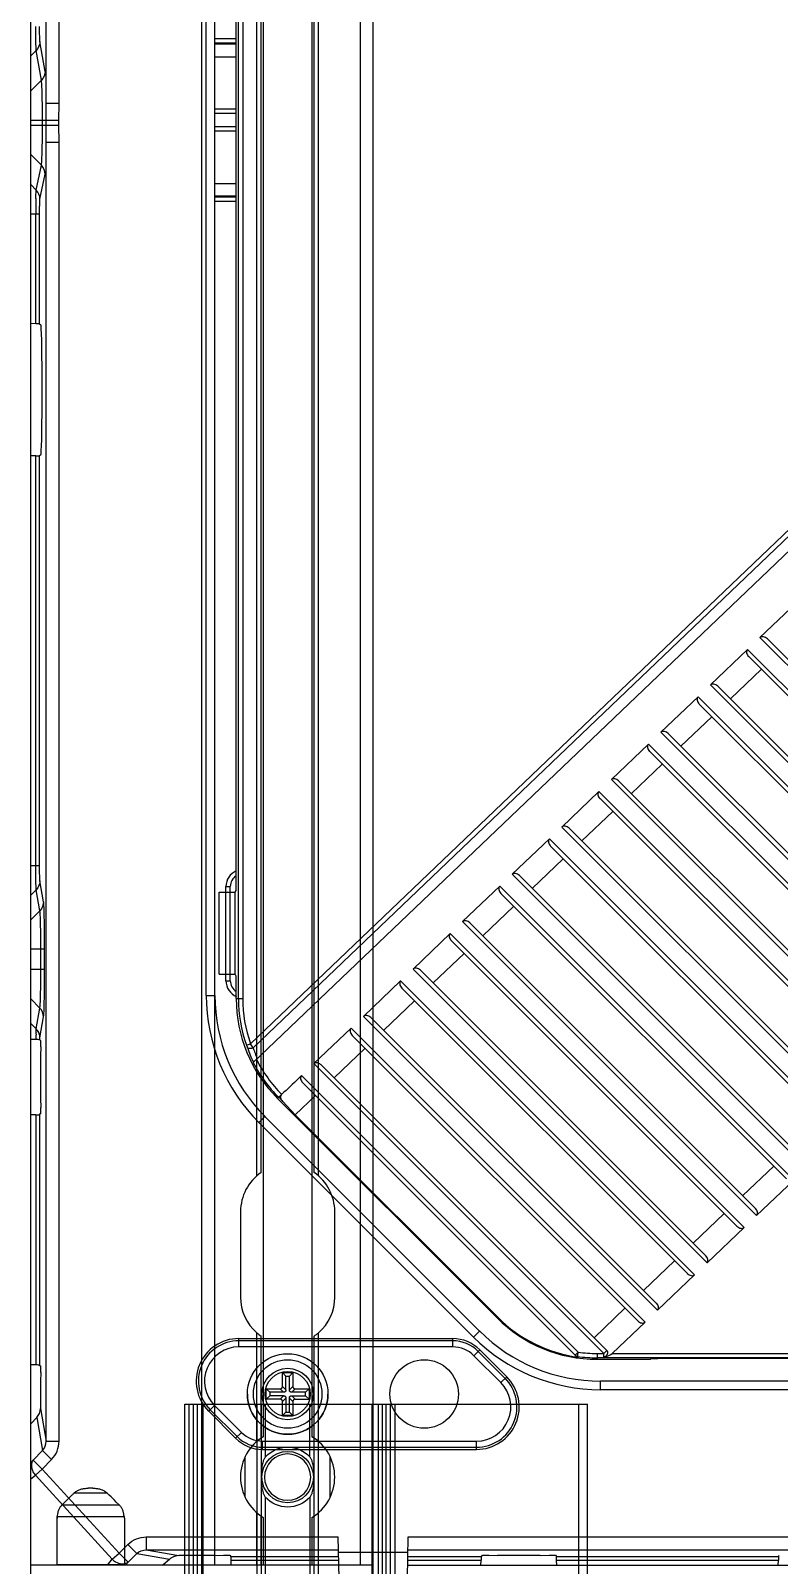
# Model space of a CAD drawing. Header units: millimetres. Extents: x 7531 to 19147, y 2539 to 6525.
# Drawn here: x 14423.5 to 14510.9, y 4763 to 4942.2 of the extents above; entities that cross this region are included whole.
import ezdxf

# ---------------------------------------------------------------- set-up
doc = ezdxf.new("R2010")
doc.units = ezdxf.units.MM
doc.layers.add('02___PRT_ALL_AXES', color=7, linetype='Continuous')
doc.layers.add('1轮廓线', color=7, linetype='Continuous', lineweight=25)

# ---------------------------------------------------------------- blocks, each defined once
blk = doc.blocks.new('DASFASFASEFWE')
at = {"color": 7, "linetype": 'Continuous'}
for p, q in [((-142.38, 3285.7), (-142.38, 3490.95)), ((-141.88, 3490.95), (-141.88, 3285.7)), ((-142.65, 3298.32), (-142.65, 3478.32)), ((-18.84, 3397.09), (-140.97, 3280.42)), ((-18.46, 3396.69), (-140.68, 3279.94)), ((-16.69, 3396.65), (-140.65, 3278.24)), ((-77.16, 3331.98), (-81.5, 3327.83)), ((-81.5, 3327.83), (-47.18, 3293.52)), ((-80.64, 3327.68), (-47.31, 3294.36)), ((-82.94, 3326.45), (-87.28, 3322.31)), ((-48.62, 3292.13), (-82.94, 3326.45)), ((-49.48, 3292.28), (-82.81, 3325.61)), ((-84.94, 3320.67), (-81.32, 3324.13)), ((-87.28, 3322.31), (-52.96, 3287.99)), ((-86.43, 3322.16), (-53.1, 3288.83)), ((-88.73, 3320.92), (-93.07, 3316.78)), ((-54.41, 3286.61), (-88.73, 3320.92)), ((-90.73, 3315.14), (-87.11, 3318.6)), ((-55.27, 3286.76), (-88.59, 3320.08)), ((-93.07, 3316.78), (-58.75, 3282.46)), ((-92.21, 3316.63), (-58.88, 3283.3)), ((-94.51, 3315.4), (-98.85, 3311.25)), ((-60.2, 3281.08), (-94.51, 3315.4)), ((-96.51, 3309.62), (-92.9, 3313.07)), ((-61.05, 3281.23), (-94.38, 3314.56)), ((-98.85, 3311.25), (-64.54, 3276.93)), ((-100.3, 3309.87), (-104.64, 3305.72)), ((-65.98, 3275.55), (-100.3, 3309.87)), ((-98, 3311.1), (-64.67, 3277.77)), ((-66.84, 3275.7), (-100.17, 3309.03)), ((-102.3, 3304.09), (-98.68, 3307.54)), ((-106.09, 3304.34), (-110.43, 3300.2)), ((-71.77, 3270.02), (-106.09, 3304.34)), ((-104.64, 3305.72), (-70.32, 3271.41)), ((-103.78, 3305.57), (-70.46, 3272.25)), ((-72.63, 3270.17), (-105.95, 3303.5)), ((-108.08, 3298.56), (-104.47, 3302.02)), ((-111.87, 3298.81), (-116.21, 3294.67)), ((-77.56, 3264.5), (-111.87, 3298.81)), ((-110.43, 3300.2), (-76.11, 3265.88)), ((-109.57, 3300.05), (-76.24, 3266.72)), ((-144.65, 3288.52), (-144.65, 3298.13)), ((-144.65, 3298.13), (-142.76, 3298.13)), ((-142.76, 3298.13), (-142.65, 3298.32)), ((-142.76, 3288.52), (-142.76, 3298.13)), ((-78.41, 3264.65), (-111.74, 3297.97)), ((-113.87, 3293.03), (-110.25, 3296.49)), ((-117.66, 3293.29), (-122, 3289.14)), ((-83.34, 3258.97), (-117.66, 3293.29)), ((-116.21, 3294.67), (-81.9, 3260.35)), ((-115.36, 3294.52), (-82.03, 3261.19)), ((-84.2, 3259.12), (-117.53, 3292.45)), ((-119.66, 3287.51), (-116.04, 3290.96)), ((-144.65, 3288.52), (-142.76, 3288.52)), ((-142.65, 3288.32), (-142.76, 3288.52)), ((-142.65, 3285.7), (-142.65, 3288.32)), ((-122, 3289.14), (-87.68, 3254.82)), ((-121.14, 3288.99), (-87.81, 3255.66)), ((-123.45, 3287.76), (-127.79, 3283.61)), ((-89.13, 3253.44), (-123.45, 3287.76)), ((-89.98, 3253.59), (-123.31, 3286.92)), ((-142.65, 3285.7), (-141.88, 3285.7)), ((-125.44, 3281.98), (-121.83, 3285.43)), ((-127.79, 3283.61), (-93.47, 3249.3)), ((-126.93, 3283.46), (-93.6, 3250.14)), ((-129.23, 3282.23), (-133.57, 3278.09)), ((-94.91, 3247.91), (-129.23, 3282.23)), ((-95.77, 3248.06), (-129.1, 3281.39)), ((-141.44, 3280.26), (-140.97, 3280.42)), ((-131.23, 3276.45), (-127.61, 3279.91)), ((-133.57, 3278.09), (-99.74, 3244.26)), ((-132.71, 3277.94), (-99.39, 3244.61)), ((-135.02, 3276.7), (-135.37, 3276.37)), ((-102.73, 3244.41), (-135.02, 3276.7)), ((-134.88, 3275.86), (-102.99, 3243.97)), ((-137.29, 3274.56), (-137.81, 3274.03)), ((-137.81, 3274.03), (-112.19, 3248.41)), ((-137.21, 3273.69), (-137.68, 3274.16)), ((-137.21, 3273.69), (-135.76, 3272.12)), ((-135.76, 3272.12), (-133.4, 3274.38)), ((-112.11, 3248.48), (-135.76, 3272.12)), ((-79.9, 3266.13), (-83.51, 3262.68)), ((-81.9, 3260.35), (-77.56, 3264.5)), ((-85.68, 3260.6), (-89.3, 3257.15)), ((-87.68, 3254.82), (-83.34, 3258.97)), ((-91.47, 3255.08), (-95.09, 3251.62)), ((-93.47, 3249.3), (-89.13, 3253.44)), ((-112.19, 3248.41), (-112.11, 3248.48)), ((-97.26, 3249.55), (-100.87, 3246.09)), ((-98.74, 3244.26), (-94.91, 3247.91)), ((-103.08, 3244.06), (-102.73, 3244.41)), ((-102.79, 3243.95), (-102.8, 3243.92)), ((-102.76, 3244.44), (-102.79, 3243.95)), ((-102.73, 3243.85), (-102.7, 3243.82)), ((-100.52, 3244.26), (-100.52, 3243.57)), ((-100.52, 3244.26), (-99.74, 3244.26)), ((367.23, 3243.76), (-100.52, 3243.76)), ((-100.52, 3243.57), (-95.06, 3243.57)), ((-99.74, 3244.26), (-99.39, 3244.61)), ((-99.74, 3243.82), (-99.74, 3244.26)), ((-98.74, 3244.26), (365.45, 3244.26)), ((-94.23, 3243.64), (-94.23, 3243.61)), ((-77.56, 3243.68), (-93.41, 3243.68))]:
    blk.add_line(p, q, dxfattribs=at)
for centre, radius, start, end in [((-126.15, 3285.7), 16.5, 180, 225), ((-126.15, 3285.7), 16.24, 180, 199.5919), ((-126.15, 3285.7), 15.74, 180, 199.5919), ((-125.75, 3285.31), 16.48, 198.9385, 205.3716), ((-218.21, 3233.82), 90.2, 30.747, 31.1083), ((-125.54, 3285.11), 16, 198.8856, 203.72), ((-126.15, 3285.7), 16.32, 207.2303, 225), ((-126.15, 3285.7), 15.82, 206.6951, 225.0355), ((-100.52, 3260.07), 16.4, 225, 262.364), ((-100.52, 3260.07), 16.5, 225, 270), ((-102.73, 3244.41), 0.497, 225.004, 262.2069), ((-102.63, 3244.32), 0.503, 224.9881, 262.3479), ((-100.52, 3260.07), 16.32, 261.9828, 270), ((-100.52, 3260.07), 15.82, 261.9828, 270), ((-99.89, 3244.41), 0.611, 314.9932, 323.2755)]:
    blk.add_arc(centre, radius, start, end, dxfattribs=at)
for centre, major_axis, ratio, start_param, end_param in [((-81, 3327.34), (0.507, -0.483), 0.713711, 1.537498, 3.108294), ((-82.45, 3325.96), (0.507, -0.483), 0.713711, 3.108294, 4.679091), ((-86.79, 3321.81), (0.507, -0.483), 0.713711, 1.537498, 3.108294), ((-88.23, 3320.43), (0.507, -0.483), 0.713711, 3.108294, 4.679091), ((-92.57, 3316.28), (0.507, -0.483), 0.713711, 1.537498, 3.108294), ((-94.02, 3314.9), (0.507, -0.483), 0.713711, 3.108294, 4.679091), ((-98.36, 3310.76), (0.507, -0.483), 0.713711, 1.537498, 3.108294), ((-99.81, 3309.37), (0.507, -0.483), 0.713711, 3.108294, 4.679091), ((-104.15, 3305.23), (0.507, -0.483), 0.713711, 1.537498, 3.108294), ((-105.59, 3303.85), (0.507, -0.483), 0.713711, 3.108294, 4.679091), ((-111.38, 3298.32), (0.507, -0.483), 0.713711, 3.108294, 4.679091), ((-109.93, 3299.7), (0.507, -0.483), 0.713711, 1.537498, 3.108294), ((-117.16, 3292.79), (0.507, -0.483), 0.713711, 3.108294, 4.679091), ((-115.72, 3294.17), (0.507, -0.483), 0.713711, 1.537498, 3.108294), ((-121.5, 3288.65), (0.507, -0.483), 0.713711, 1.537498, 3.108294), ((-122.95, 3287.26), (0.507, -0.483), 0.713711, 3.108294, 4.679091), ((-127.29, 3283.12), (0.507, -0.483), 0.713711, 1.537498, 3.108294), ((-128.74, 3281.74), (0.507, -0.483), 0.713711, 3.108294, 4.679091), ((-134.52, 3276.21), (0.507, -0.483), 0.713711, 3.108294, 4.679091), ((-82.39, 3260.85), (0.507, -0.483), 0.713711, -0.033298, 1.537498), ((-83.84, 3259.46), (0.507, -0.483), 0.713711, -1.604095, -0.033298), ((-88.18, 3255.32), (0.507, -0.483), 0.713711, -0.033298, 1.537498), ((-89.62, 3253.94), (0.507, -0.483), 0.713711, -1.604095, -0.033298), ((-93.96, 3249.79), (0.507, -0.483), 0.713711, -0.033298, 1.537498), ((-95.41, 3248.41), (0.507, -0.483), 0.713711, -1.604095, -0.033298), ((-99.76, 3244.26), (1.14, 0.27), 0.371892, -1.646614, -0.564019)]:
    blk.add_ellipse(centre, major_axis=major_axis, ratio=ratio, start_param=start_param, end_param=end_param, dxfattribs=at)
for points, knots in [([(-141.44, 3280.26), (-141.43, 3280.23), (-141.4, 3280.13), (-141.36, 3280.03), (-141.34, 3279.96)], [0, 0, 0, 0, 0.262407, 1, 1, 1, 1]), ([(-140.68, 3279.94), (-140.71, 3279.92), (-140.78, 3279.89), (-140.88, 3279.86), (-140.98, 3279.85), (-141.08, 3279.84), (-141.17, 3279.85), (-141.25, 3279.88), (-141.31, 3279.91), (-141.33, 3279.94), (-141.34, 3279.96)], [0, 0, 0, 0, 0.141319, 0.293935, 0.447302, 0.591507, 0.71956, 0.830254, 0.923391, 1, 1, 1, 1]), ([(-132.71, 3277.94), (-132.77, 3277.99), (-132.89, 3278.08), (-133.06, 3278.16), (-133.21, 3278.2), (-133.34, 3278.2), (-133.46, 3278.17), (-133.54, 3278.12), (-133.57, 3278.09)], [0, 0, 0, 0, 0.233473, 0.471785, 0.595317, 0.723583, 0.858548, 1, 1, 1, 1]), ([(-137.21, 3273.69), (-137.26, 3273.74), (-137.35, 3273.86), (-137.42, 3274.03), (-137.44, 3274.15), (-137.44, 3274.23), (-137.43, 3274.29), (-137.42, 3274.35), (-137.4, 3274.39), (-137.38, 3274.43), (-137.36, 3274.47), (-137.34, 3274.5), (-137.32, 3274.51)], [0, 0, 0, 0, 0.23314, 0.470919, 0.594052, 0.657744, 0.722888, 0.789022, 0.85743, 0.893057, 0.929346, 1, 1, 1, 1]), ([(-102.8, 3243.92), (-102.78, 3243.91), (-102.76, 3243.89), (-102.74, 3243.86), (-102.73, 3243.85)], [0, 0, 0, 0, 0.507064, 1, 1, 1, 1]), ([(-99.45, 3243.97), (-99.49, 3243.93), (-99.58, 3243.87), (-99.69, 3243.83), (-99.74, 3243.82)], [0, 0, 0, 0, 0.508728, 1, 1, 1, 1]), ([(-99.32, 3244.19), (-99.32, 3244.17), (-99.34, 3244.12), (-99.37, 3244.08), (-99.4, 3244.04)], [0, 0, 0, 0, 0.246126, 1, 1, 1, 1]), ([(-99.39, 3244.61), (-99.36, 3244.59), (-99.32, 3244.53), (-99.29, 3244.42), (-99.28, 3244.3), (-99.3, 3244.23), (-99.32, 3244.19)], [0, 0, 0, 0, 0.235043, 0.477373, 0.731915, 1, 1, 1, 1]), ([(-95.06, 3243.57), (-95.01, 3243.57), (-94.91, 3243.57), (-94.77, 3243.58), (-94.64, 3243.58), (-94.52, 3243.58), (-94.42, 3243.59), (-94.35, 3243.59), (-94.31, 3243.6), (-94.29, 3243.6), (-94.27, 3243.61), (-94.26, 3243.61), (-94.26, 3243.61)], [0, 0, 0, 0, 0.183944, 0.362856, 0.529354, 0.67717, 0.801738, 0.898779, 0.936022, 0.965419, 0.986767, 1, 1, 1, 1]), ([(-94.21, 3243.64), (-94.21, 3243.64), (-94.2, 3243.64), (-94.18, 3243.65), (-94.16, 3243.65), (-94.12, 3243.66), (-94.05, 3243.66), (-93.95, 3243.67), (-93.83, 3243.67), (-93.7, 3243.68), (-93.56, 3243.68), (-93.46, 3243.68), (-93.41, 3243.68)], [0, 0, 0, 0, 0.013233, 0.034581, 0.063978, 0.101221, 0.198262, 0.32283, 0.470646, 0.637144, 0.816056, 1, 1, 1, 1])]:
    blk.add_open_spline(points, degree=3, knots=knots, dxfattribs=at)
blk.add_open_spline([(-135.37, 3276.37), (-136.02, 3275.75), (-136.67, 3275.13), (-137.32, 3274.51)], degree=3, dxfattribs=at)
blk = doc.blocks.new('32332232')
at = {"color": 7, "linetype": 'Continuous'}
for p, q in [((3534.02, 2001.7), (3533.69, 2001.7)), ((3530.54, 1999.78), (3530.86, 2000.09)), ((3530.54, 1999.78), (3537.17, 1999.78)), ((3530.75, 1999.99), (3530.86, 2000.09)), ((3535.8, 2001.11), (3531.91, 2001.11)), ((3536.85, 2000.09), (3537.17, 1999.78)), ((3537.06, 1999.89), (3537.17, 1999.78)), ((3529.91, 1998.2), (3529.91, 1992.8)), ((3529.91, 1998.2), (3529.95, 1998.2)), ((3529.95, 1998.37), (3529.95, 1998.2)), ((3537.76, 1998.37), (3529.95, 1998.37)), ((3537.76, 1998.37), (3537.76, 1998.2)), ((3537.81, 1998.2), (3537.76, 1998.2)), ((3537.81, 1998.2), (3537.81, 1992.8)), ((3526.86, 1655.2), (3526.86, 1992.7)), ((3529.91, 1992.8), (3537.81, 1992.8)), ((3528.67, 1825.92), (3528.67, 1978.2)), ((3530.17, 1825.92), (3530.17, 1978.2)), ((3547.36, 1721.74), (3547.36, 1926.16)), ((3548.36, 1721.74), (3548.36, 1926.16)), ((3527.47, 1833.22), (3527.46, 1834.88)), ((3527.47, 1833.11), (3527.47, 1833.22)), ((3528.55, 1829.62), (3527.94, 1833.12)), ((3550.86, 1833.43), (3548.36, 1833.43)), ((3527.5, 1832.07), (3526.86, 1831.44)), ((3527.5, 1832.07), (3527.49, 1832.24)), ((3528.11, 1828.58), (3527.5, 1832.07)), ((3550.86, 1832.93), (3548.36, 1832.93)), ((3548.36, 1832.84), (3550.86, 1832.84)), ((3548.36, 1831.34), (3550.86, 1831.34)), ((3526.86, 1827.34), (3528.11, 1828.58)), ((3528.66, 1823.9), (3528.67, 1825.92)), ((3528.67, 1825.92), (3530.17, 1825.92)), ((3530.14, 1823.9), (3530.17, 1825.92)), ((3530.14, 1823.9), (3526.86, 1823.9)), ((3526.86, 1823.36), (3530.14, 1823.36)), ((3528.24, 1823.36), (3528.24, 1823.9)), ((3528.66, 1823.36), (3528.66, 1823.9)), ((3528.67, 1821.34), (3528.66, 1823.36)), ((3530.14, 1823.36), (3530.14, 1823.9)), ((3530.17, 1821.34), (3530.14, 1823.36)), ((3528.67, 1669.69), (3528.67, 1821.34)), ((3528.67, 1821.34), (3530.17, 1821.34)), ((3530.17, 1669.69), (3530.17, 1821.34)), ((3526.86, 1819.9), (3528.11, 1818.67)), ((3527.5, 1815.76), (3528.11, 1818.67)), ((3527.94, 1814.71), (3528.54, 1817.62)), ((3527.5, 1815.76), (3526.86, 1816.4)), ((3548.36, 1816.55), (3550.86, 1816.55)), ((3550.86, 1815.05), (3548.36, 1815.05)), ((3548.36, 1814.96), (3550.86, 1814.96)), ((3548.36, 1814.46), (3550.86, 1814.46)), ((3527.9, 1812.94), (3526.86, 1812.94)), ((3527.46, 1800.15), (3527.46, 1812.94)), ((3527.9, 1800.14), (3527.9, 1812.94)), ((3527.46, 1800.15), (3526.86, 1800.17)), ((3527.9, 1800.14), (3528.03, 1800.05)), ((3528.18, 1790.84), (3528.18, 1794.05)), ((3527.46, 1784.74), (3526.86, 1784.73)), ((3527.46, 1736.88), (3527.46, 1784.74)), ((3527.9, 1784.76), (3528.03, 1784.84)), ((3527.9, 1736.88), (3527.9, 1784.76)), ((3527.9, 1736.88), (3526.86, 1736.88)), ((3527.47, 1735.22), (3527.46, 1736.88)), ((3527.47, 1735.11), (3527.47, 1735.22)), ((3528.36, 1732.68), (3527.94, 1735.12)), ((3549.66, 1723.45), (3549.66, 1734.45)), ((3549.66, 1734.45), (3550.16, 1734.45)), ((3550.16, 1723.45), (3550.16, 1734.45)), ((3527.5, 1734.07), (3526.86, 1733.44)), ((3527.5, 1734.07), (3527.49, 1734.24)), ((3527.93, 1731.63), (3527.5, 1734.07)), ((3526.86, 1730.58), (3527.93, 1731.63)), ((3528.49, 1727.13), (3526.86, 1727.13)), ((3528.05, 1724.76), (3528.05, 1727.13)), ((3528.49, 1724.76), (3528.49, 1727.13)), ((3528.49, 1724.76), (3526.86, 1724.76)), ((3549.66, 1723.45), (3550.16, 1723.45)), ((3526.86, 1721.32), (3527.93, 1720.26)), ((3527.5, 1717.82), (3527.93, 1720.26)), ((3547.36, 1721.74), (3548.36, 1721.74)), ((3527.5, 1717.82), (3526.86, 1718.46)), ((3527.94, 1716.78), (3528.36, 1719.22)), ((3527.27, 1716.59), (3526.86, 1716.61)), ((3527.47, 1716.59), (3527.27, 1716.59)), ((3527.92, 1716.55), (3528.03, 1716.45)), ((3528.03, 1715.72), (3528, 1714.7)), ((3528.03, 1715.72), (3528.03, 1716.45)), ((3528, 1714.7), (3528, 1709.7)), ((3528, 1709.7), (3528.03, 1708.67)), ((3527.46, 1707.79), (3526.86, 1707.78)), ((3527.46, 1707.79), (3527.46, 1678.6)), ((3528.03, 1707.95), (3527.9, 1707.82)), ((3527.9, 1707.82), (3527.9, 1678.57)), ((3528.03, 1707.95), (3528.03, 1708.67)), ((3553.51, 1706.89), (3554.21, 1707.6)), ((3579.25, 1682.55), (3554.21, 1707.6)), ((3578.55, 1681.85), (3553.51, 1706.89)), ((3578.55, 1681.85), (3579.25, 1682.55)), ((3551.15, 1680.7), (3551.15, 1681.66)), ((3576.13, 1681.66), (3551.15, 1681.66)), ((3576.13, 1681.41), (3551.15, 1681.41)), ((3576.13, 1680.7), (3551.15, 1680.7)), ((3576.13, 1680.7), (3576.13, 1681.66)), ((3578.6, 1679.67), (3579.29, 1680.36)), ((3581.75, 1676.53), (3578.6, 1679.67)), ((3582.25, 1677.03), (3579.11, 1680.17)), ((3582.43, 1677.21), (3579.29, 1680.36)), ((3527.46, 1678.6), (3526.86, 1678.62)), ((3527.9, 1678.57), (3528.03, 1678.45)), ((3528.03, 1677.72), (3528, 1676.7)), ((3528.03, 1677.72), (3528.03, 1678.45)), ((3581.75, 1676.53), (3582.43, 1677.21)), ((3528, 1676.7), (3528, 1673.51)), ((3593.4, 1675.7), (3593.4, 1676.7)), ((4060.31, 1676.7), (3593.4, 1676.7)), ((4060.31, 1675.7), (3593.4, 1675.7)), ((3528, 1673.51), (3528.67, 1669.69)), ((3547.64, 1673.19), (3548.32, 1673.87)), ((3548.32, 1673.87), (3551.47, 1670.72)), ((3527.56, 1672.45), (3526.86, 1671.73)), ((3527.56, 1672.45), (3528.24, 1668.6)), ((3547.64, 1673.19), (3550.78, 1670.04)), ((3547.82, 1673.37), (3550.96, 1670.22)), ((3550.78, 1670.04), (3551.47, 1670.72)), ((3527.13, 1667.47), (3528.24, 1668.6)), ((3528.24, 1668.6), (3529.3, 1667.56)), ((3528.67, 1669.69), (3530.17, 1669.69)), ((3553.94, 1668.73), (3553.94, 1669.7)), ((3553.94, 1669.7), (3578.92, 1669.7)), ((3553.94, 1668.99), (3578.92, 1668.99)), ((3553.94, 1668.73), (3578.92, 1668.73)), ((3578.92, 1668.73), (3578.92, 1669.7)), ((3526.86, 1667.26), (3527.13, 1667.47)), ((3527.13, 1667.47), (3528.19, 1666.43)), ((3527.41, 1665.71), (3528.19, 1666.43)), ((3528.19, 1666.43), (3529.3, 1667.56)), ((3528.19, 1666.43), (3537.17, 1656.61)), ((3526.86, 1665.28), (3527.41, 1665.71)), ((3527.41, 1665.71), (3536.39, 1655.9)), ((3537.17, 1656.61), (3538.21, 1657.64)), ((3538.21, 1657.64), (3539.26, 1656.58)), ((3540.35, 1658.51), (3540.35, 1657.01)), ((3540.35, 1658.51), (3562.77, 1658.51)), ((3562.86, 1653.7), (3562.77, 1658.51)), ((3570.86, 1653.7), (3570.94, 1658.51)), ((3570.94, 1658.51), (3824.55, 1658.51)), ((3535.83, 1655.2), (3536.39, 1655.9)), ((3536.39, 1655.9), (3537.17, 1656.61)), ((3537.17, 1656.61), (3538.22, 1655.55)), ((3538.22, 1655.55), (3539.26, 1656.58)), ((3539.26, 1656.58), (3543.06, 1655.91)), ((3540.35, 1657.01), (3544.17, 1656.34)), ((3540.35, 1657.01), (3562.8, 1657.01)), ((3542.33, 1655.31), (3543.06, 1655.91)), ((3548.35, 1656.34), (3544.17, 1656.34)), ((3548.36, 1656.34), (3549.38, 1656.37)), ((3549.38, 1656.37), (3550.11, 1656.37)), ((3550.11, 1656.37), (3550.23, 1656.24)), ((3550.23, 1656.24), (3562.81, 1656.24)), ((3550.28, 1655.2), (3550.26, 1655.8)), ((3550.26, 1655.8), (3562.82, 1655.8)), ((3570.91, 1656.7), (3562.8, 1656.7)), ((3570.89, 1655.8), (3579.45, 1655.8)), ((3570.9, 1656.24), (3579.48, 1656.24)), ((3570.91, 1657.01), (3824.55, 1657.01)), ((3579.43, 1655.2), (3579.45, 1655.8)), ((3579.48, 1656.24), (3579.61, 1656.37)), ((3579.61, 1656.37), (3580.33, 1656.37)), ((3580.33, 1656.37), (3581.36, 1656.34)), ((3586.35, 1656.34), (3581.36, 1656.34)), ((3586.36, 1656.34), (3587.38, 1656.37)), ((3587.38, 1656.37), (3588.11, 1656.37)), ((3588.11, 1656.37), (3588.23, 1656.24)), ((3588.23, 1656.24), (3614.17, 1656.24)), ((3588.28, 1655.2), (3588.26, 1655.8)), ((3588.26, 1655.8), (3614.15, 1655.8)), ((3614.14, 1655.2), (3614.15, 1655.8)), ((3614.17, 1656.24), (3614.25, 1656.37)), ((3562.83, 1655.2), (3526.86, 1655.2)), ((3537.94, 1655.2), (3538.22, 1655.55)), ((3542.21, 1655.2), (3542.33, 1655.31)), ((3570.88, 1655.2), (4082.83, 1655.2))]:
    blk.add_line(p, q, dxfattribs=at)
at = {"color": 6, "linetype": 'Continuous'}
for radius in [4, 3, 2.63]:
    blk.add_circle((3556.86, 1675.2), radius, dxfattribs=at)
at = {"color": 7, "linetype": 'Continuous'}
blk.add_circle((3572.8, 1675.2), 4, dxfattribs=at)
for centre, radius, start, end in [((3533.68, 1987.59), 14.11, 89.9587, 90.4113), ((3533.68, 1987.59), 14.11, 89.9587, 90.4114), ((3534.03, 1987.59), 14.11, 89.5887, 90.0413), ((3534.03, 1987.59), 14.11, 89.5886, 90.0413), ((3625.89, 1903.3), 135.64, 133.9933, 134.4747), ((3582.37, 1948.32), 73.03, 133.7059, 133.9634), ((3533.28, 1999.68), 1.99, 131.3847, 133.6974), ((3534.43, 1999.68), 1.99, 46.3026, 48.6152), ((3485.34, 1948.32), 73.03, 46.0366, 46.2941), ((3441.82, 1903.3), 135.64, 45.5253, 46.0067), ((3530.91, 1998.2), 1, 161.4748, 180), ((3531.93, 1998.37), 1.98, 175.7569, 179.997), ((3535.78, 1998.37), 1.98, 0.003, 4.2431), ((3536.81, 1998.2), 1, 0, 18.5252), ((3658.19, 1813.11), 130.73, 179.3728, 179.7338), ((3691.12, 1812.95), 163.66, 179.7308, 180.0025), ((3613.89, 1813.56), 86.43, 179.1937, 179.3534), ((3551.66, 1734.45), 2, 113.5909, 180), ((3551.66, 1734.45), 1.5, 122.2987, 180), ((3551.66, 1723.45), 2, 180, 247.4975), ((3551.66, 1723.45), 1.5, 180, 237.7014), ((3568.36, 1721.74), 21, 180, 225), ((3568.36, 1721.74), 20, 180, 225), ((3591.29, 1715.95), 63.82, 178.8587, 179.2364), ((3617.86, 1715.59), 90.39, 179.2297, 179.3639), ((3527.1, 1704.47), 12.12, 87.5595, 88.2703), ((3564.72, 1716.46), 37.25, 178.6297, 178.831), ((3526.45, 1716.76), 1.49, 40.1986, 45.1715), ((3528.47, 1717.72), 0.977, 174.166, 175.388), ((3526.46, 1716.77), 1.47, 15.2702, 20.2885), ((3526.46, 1716.77), 1.48, 0.2714, 15.2484), ((3593.4, 1696.7), 20, 225, 270), ((3551.15, 1676.7), 4.97, 90, 225), ((3551.15, 1676.7), 4.71, 90, 225), ((3551.15, 1676.7), 4, 90, 225), ((3576.13, 1677.2), 4.47, 45, 90), ((3576.13, 1677.2), 4.21, 45, 90), ((3576.13, 1677.2), 3.5, 45, 90), ((3593.4, 1696.7), 21, 225, 270), ((3578.92, 1673.7), 4.97, 270, 45), ((3578.92, 1673.7), 4.71, 270, 45), ((3578.92, 1673.7), 4, 270, 45), ((3553.94, 1673.2), 4.47, 225, 270), ((3553.94, 1673.2), 4.21, 225, 270), ((3553.94, 1673.2), 3.5, 225, 270), ((3529, 1667.07), 2.1, 213.8309, 220.3747), ((3537.83, 1657.45), 2.12, 227.0658, 232.139)]:
    blk.add_arc(centre, radius, start, end, dxfattribs=at)
for centre, major_axis, ratio, start_param, end_param in [((3526.4, 1800.14), (1.5, 0), 0.017455, 6.309365, 7.068583), ((3528.03, 1794.05), (0, 6), 0.026186, -1.570796, -0.017453), ((3528.03, 1790.84), (0, 6), 0.026186, -3.124139, -1.570796), ((3526.4, 1784.76), (1.5, 0), 0.017455, -0.785398, -0.02618), ((3526.4, 1707.82), (1.5, 0), 0.026186, 5.497787, 6.257005), ((3526.4, 1678.57), (1.5, 0), 0.026186, 6.309365, 7.068583), ((3526.5, 1673.52), (-0.26, 1.49), 0.988643, -2.52706, -1.745874), ((3544.32, 1654.82), (1.77, -0.18), 0.842575, 2.227501, 2.439867), ((3544.18, 1654.84), (-1.49, 0.26), 0.988643, -1.395719, -0.826899), ((3550.23, 1654.74), (0, 1.5), 0.026186, 5.497787, 6.257005), ((3579.48, 1654.74), (0, 1.5), 0.026186, 6.309365, 7.068583), ((3588.23, 1654.74), (0, 1.5), 0.026186, 5.497787, 6.257005), ((3614.17, 1654.74), (0, 1.5), 0.017455, 6.309365, 7.068583)]:
    blk.add_ellipse(centre, major_axis=major_axis, ratio=ratio, start_param=start_param, end_param=end_param, dxfattribs=at)
for points, knots in [([(3531.97, 2001.17), (3532.08, 2001.26), (3532.32, 2001.43), (3532.72, 2001.6), (3533.08, 2001.67), (3533.36, 2001.69), (3533.51, 2001.7), (3533.58, 2001.7)], [0, 0, 0, 0, 0.24991, 0.4998, 0.749755, 0.874871, 1, 1, 1, 1]), ([(3534.13, 2001.7), (3534.2, 2001.7), (3534.35, 2001.69), (3534.63, 2001.67), (3534.99, 2001.6), (3535.39, 2001.43), (3535.63, 2001.26), (3535.74, 2001.17)], [0, 0, 0, 0, 0.125129, 0.250246, 0.500201, 0.750092, 1, 1, 1, 1]), ([(3530.54, 1999.78), (3530.46, 1999.7), (3530.31, 1999.52), (3530.13, 1999.21), (3530, 1998.87), (3529.97, 1998.63), (3529.96, 1998.51)], [0, 0, 0, 0, 0.25, 0.499984, 0.749967, 1, 1, 1, 1]), ([(3537.75, 1998.51), (3537.75, 1998.63), (3537.71, 1998.87), (3537.58, 1999.21), (3537.41, 1999.52), (3537.25, 1999.7), (3537.17, 1999.78)], [0, 0, 0, 0, 0.250033, 0.500016, 0.75, 1, 1, 1, 1]), ([(3527.94, 1833.12), (3527.93, 1833.18), (3527.92, 1833.38), (3527.9, 1833.97), (3527.9, 1834.49), (3527.9, 1834.88)], [0, 0, 0, 0, 0.114901, 0.340306, 1, 1, 1, 1]), ([(3527.49, 1832.24), (3527.49, 1832.29), (3527.48, 1832.58), (3527.47, 1832.87), (3527.47, 1833.11)], [0, 0, 0, 0, 0.182382, 1, 1, 1, 1]), ([(3528.24, 1823.9), (3528.24, 1824.45), (3528.23, 1825.48), (3528.21, 1826.87), (3528.18, 1827.81), (3528.14, 1828.34), (3528.12, 1828.52), (3528.11, 1828.58)], [0, 0, 0, 0, 0.353227, 0.661595, 0.88645, 0.958317, 1, 1, 1, 1]), ([(3528.11, 1818.67), (3528.12, 1818.72), (3528.14, 1818.89), (3528.16, 1819.22), (3528.18, 1819.68), (3528.21, 1820.51), (3528.23, 1821.76), (3528.24, 1822.8), (3528.24, 1823.36)], [0, 0, 0, 0, 0.038409, 0.108183, 0.207145, 0.332129, 0.642917, 1, 1, 1, 1]), ([(3527.47, 1814.78), (3527.47, 1815), (3527.48, 1815.33), (3527.49, 1815.65), (3527.5, 1815.76)], [0, 0, 0, 0, 0.668985, 1, 1, 1, 1]), ([(3527.9, 1812.94), (3527.9, 1813.15), (3527.9, 1813.54), (3527.91, 1814.07), (3527.92, 1814.45), (3527.93, 1814.65), (3527.94, 1814.71)], [0, 0, 0, 0, 0.356319, 0.666629, 0.89071, 1, 1, 1, 1]), ([(3527.94, 1735.12), (3527.93, 1735.18), (3527.92, 1735.38), (3527.9, 1735.97), (3527.9, 1736.49), (3527.9, 1736.88)], [0, 0, 0, 0, 0.114901, 0.340306, 1, 1, 1, 1]), ([(3527.49, 1734.24), (3527.49, 1734.29), (3527.48, 1734.58), (3527.47, 1734.87), (3527.47, 1735.11)], [0, 0, 0, 0, 0.182382, 1, 1, 1, 1]), ([(3528.49, 1727.13), (3528.49, 1727.78), (3528.48, 1729), (3528.46, 1730.64), (3528.42, 1731.84), (3528.4, 1732.47), (3528.36, 1732.68)], [0, 0, 0, 0, 0.352213, 0.660074, 0.885264, 1, 1, 1, 1]), ([(3528.05, 1727.13), (3528.05, 1727.66), (3528.05, 1728.65), (3528.02, 1729.99), (3527.99, 1730.89), (3527.96, 1731.4), (3527.94, 1731.57), (3527.93, 1731.63)], [0, 0, 0, 0, 0.353243, 0.661632, 0.886489, 0.958343, 1, 1, 1, 1]), ([(3527.93, 1720.26), (3527.94, 1720.32), (3527.96, 1720.49), (3527.99, 1721), (3528.02, 1721.91), (3528.05, 1723.24), (3528.05, 1724.23), (3528.05, 1724.76)], [0, 0, 0, 0, 0.041776, 0.113815, 0.339027, 0.647412, 1, 1, 1, 1]), ([(3528.36, 1719.22), (3528.4, 1719.43), (3528.42, 1720.06), (3528.46, 1721.26), (3528.48, 1722.89), (3528.49, 1724.11), (3528.49, 1724.76)], [0, 0, 0, 0, 0.115041, 0.340581, 0.648437, 1, 1, 1, 1]), ([(3527.48, 1717.35), (3527.48, 1717.4), (3527.48, 1717.55), (3527.49, 1717.7), (3527.5, 1717.8)], [0, 0, 0, 0, 0.338291, 1, 1, 1, 1]), ([(3527.92, 1716.55), (3527.9, 1716.57), (3527.79, 1716.57), (3527.69, 1716.58), (3527.62, 1716.58)], [0, 0, 0, 0, 0.23619, 1, 1, 1, 1]), ([(3527.92, 1716.55), (3527.92, 1716.58), (3527.93, 1716.65), (3527.93, 1716.73), (3527.94, 1716.78)], [0, 0, 0, 0, 0.349952, 1, 1, 1, 1]), ([(3529.3, 1667.56), (3529.57, 1667.84), (3530.01, 1668.51), (3530.17, 1669.3), (3530.17, 1669.69)], [0, 0, 0, 0, 0.49979, 1, 1, 1, 1]), ([(3527.13, 1667.47), (3527.1, 1667.44), (3527, 1667.28), (3526.95, 1667.1), (3526.94, 1666.96)], [0, 0, 0, 0, 0.236778, 1, 1, 1, 1]), ([(3526.98, 1666.54), (3526.99, 1666.48), (3527.06, 1666.26), (3527.16, 1666.05), (3527.26, 1665.9)], [0, 0, 0, 0, 0.241676, 1, 1, 1, 1]), ([(3538.21, 1657.64), (3538.49, 1657.91), (3539.17, 1658.36), (3539.96, 1658.51), (3540.35, 1658.51)], [0, 0, 0, 0, 0.499843, 1, 1, 1, 1]), ([(3536.53, 1655.77), (3536.61, 1655.72), (3536.9, 1655.52), (3537.25, 1655.39), (3537.52, 1655.37)], [0, 0, 0, 0, 0.263024, 1, 1, 1, 1]), ([(3537.52, 1655.37), (3537.57, 1655.37), (3537.77, 1655.36), (3537.97, 1655.41), (3538.1, 1655.48)], [0, 0, 0, 0, 0.268039, 1, 1, 1, 1])]:
    blk.add_open_spline(points, degree=3, knots=knots, dxfattribs=at)
for points in [[(3527.94, 1833.12), (3527.94, 1832.74), (3527.77, 1832.34), (3527.5, 1832.07)], [(3528.55, 1829.62), (3528.55, 1829.25), (3528.38, 1828.84), (3528.11, 1828.58)], [(3528.54, 1817.62), (3528.54, 1818), (3528.37, 1818.4), (3528.11, 1818.67)], [(3527.94, 1814.71), (3527.94, 1815.09), (3527.77, 1815.49), (3527.5, 1815.76)], [(3527.94, 1735.12), (3527.94, 1734.74), (3527.77, 1734.34), (3527.5, 1734.07)], [(3528.36, 1732.68), (3528.36, 1732.3), (3528.19, 1731.9), (3527.93, 1731.63)], [(3528.36, 1719.22), (3528.36, 1719.6), (3528.19, 1720), (3527.93, 1720.26)], [(3527.85, 1717.28), (3527.79, 1717.44), (3527.7, 1717.6), (3527.59, 1717.73)], [(3528.24, 1668.6), (3528.51, 1668.88), (3528.67, 1669.3), (3528.67, 1669.69)], [(3526.94, 1666.96), (3526.93, 1666.82), (3526.95, 1666.68), (3526.98, 1666.54)], [(3539.26, 1656.58), (3539.54, 1656.85), (3539.96, 1657.01), (3540.35, 1657.01)], [(3538.1, 1655.48), (3538.14, 1655.5), (3538.18, 1655.52), (3538.22, 1655.55)]]:
    blk.add_open_spline(points, degree=3, dxfattribs=at)
at = {"layer": '02___PRT_ALL_AXES', "color": 7, "linetype": 'Continuous'}
for p, q in [((3550.86, 1825.21), (3548.36, 1825.21)), ((3550.86, 1824.71), (3548.36, 1824.71)), ((3548.36, 1823.18), (3550.86, 1823.18)), ((3548.36, 1822.68), (3550.86, 1822.68))]:
    blk.add_line(p, q, dxfattribs=at)
blk.add_blockref('DASFASFASEFWE', (3693.5, -1564.32))
blk = doc.blocks.new('*U163')
blk.add_blockref('32332232', (-3826.86, -1827.7))
blk = doc.blocks.new('*U164')
at = {"color": 0, "linetype": 'ByBlock', "lineweight": -2, "transparency": 16777216}
for p in [(0, 1012.5), (0, 675)]:
    blk.add_blockref('*U163', p, dxfattribs=at)
blk = doc.blocks.new('ERTFHGJ')
at = {"color": 40, "linetype": 'Continuous', "true_color": 0xf8d731}
for p, q in [((8878.46, 3617.77), (8878.46, 3696.77)), ((8925.46, 3696.77), (8878.46, 3696.77)), ((8879.46, 3617.77), (8879.46, 3696.77)), ((8900.96, 3696.77), (8900.96, 3617.77)), ((8901.46, 3617.77), (8901.46, 3696.77)), ((8901.96, 3617.77), (8901.96, 3696.77)), ((8902.4, 3617.77), (8902.4, 3696.77)), ((8902.87, 3617.77), (8902.87, 3696.77)), ((8903.46, 3617.77), (8903.46, 3696.77)), ((8903.54, 3696.77), (8903.54, 3617.77)), ((8903.6, 3617.77), (8903.6, 3696.77)), ((8909.88, 3696.77), (8909.88, 3617.77)), ((8910.38, 3617.77), (8910.38, 3696.77)), ((8910.88, 3690.64), (8910.88, 3696.77)), ((8916.03, 3690.64), (8916.03, 3696.77)), ((8916.53, 3617.77), (8916.53, 3696.77)), ((8917.03, 3617.77), (8917.03, 3696.77)), ((8923.31, 3617.77), (8923.31, 3696.77)), ((8923.38, 3696.77), (8923.38, 3617.77)), ((8923.46, 3617.77), (8923.46, 3696.77)), ((8924.04, 3696.77), (8924.04, 3617.77)), ((8924.51, 3696.77), (8924.51, 3617.77)), ((8924.96, 3617.77), (8924.96, 3696.77)), ((8925.46, 3617.77), (8925.46, 3696.77)), ((8910.88, 3685.9), (8910.88, 3628.64)), ((8916.03, 3628.64), (8916.03, 3685.9)), ((8892.96, 3661.52), (8887.96, 3661.52)), ((8887.96, 3653.02), (8892.96, 3653.02)), ((8910.88, 3617.77), (8910.88, 3623.9)), ((8916.03, 3617.77), (8916.03, 3623.9)), ((8925.46, 3617.77), (8878.46, 3617.77))]:
    blk.add_line(p, q, dxfattribs=at)
for centre in [(8913.46, 3688.27), (8913.46, 3626.27)]:
    blk.add_circle(centre, 2.7, dxfattribs=at)
for centre, radius, start, end in [((8913.46, 3688.27), 3.5, 42.6324, 137.3676), ((8913.46, 3688.27), 3.5, 222.6324, 317.3676), ((8887.96, 3657.27), 4.25, 90, 270), ((8892.96, 3657.27), 4.25, 270, 90), ((8913.46, 3626.27), 3.5, 42.6324, 137.3676), ((8913.46, 3626.27), 3.5, 222.6324, 317.3676)]:
    blk.add_arc(centre, radius, start, end, dxfattribs=at)
for points, knots in [([(8910.39, 3688.27), (8910.39, 3688.38), (8910.39, 3688.58), (8910.4, 3688.89), (8910.41, 3689.2), (8910.45, 3689.51), (8910.5, 3689.81), (8910.57, 3690.05), (8910.64, 3690.24), (8910.7, 3690.38), (8910.78, 3690.52), (8910.85, 3690.6), (8910.88, 3690.64)], [0, 0, 0, 0, 0.127092, 0.253318, 0.378322, 0.502266, 0.625619, 0.749056, 0.811111, 0.873552, 0.936512, 1, 1, 1, 1]), ([(8916.03, 3690.64), (8916.07, 3690.6), (8916.13, 3690.52), (8916.21, 3690.38), (8916.27, 3690.24), (8916.35, 3690.05), (8916.41, 3689.81), (8916.47, 3689.51), (8916.5, 3689.2), (8916.52, 3688.89), (8916.53, 3688.58), (8916.53, 3688.37), (8916.53, 3688.27)], [0, 0, 0, 0, 0.063487, 0.126447, 0.188887, 0.250942, 0.37438, 0.497732, 0.621676, 0.746681, 0.872907, 1, 1, 1, 1]), ([(8910.88, 3685.9), (8910.85, 3685.94), (8910.78, 3686.02), (8910.7, 3686.16), (8910.64, 3686.3), (8910.57, 3686.49), (8910.5, 3686.73), (8910.45, 3687.03), (8910.41, 3687.34), (8910.4, 3687.65), (8910.39, 3687.96), (8910.39, 3688.17), (8910.39, 3688.27)], [0, 0, 0, 0, 0.063495, 0.126469, 0.188905, 0.250963, 0.374396, 0.497744, 0.621683, 0.746682, 0.87291, 1, 1, 1, 1]), ([(8916.53, 3688.27), (8916.53, 3688.17), (8916.53, 3687.96), (8916.52, 3687.65), (8916.5, 3687.34), (8916.47, 3687.03), (8916.41, 3686.73), (8916.35, 3686.49), (8916.27, 3686.3), (8916.21, 3686.16), (8916.13, 3686.02), (8916.07, 3685.94), (8916.03, 3685.9)], [0, 0, 0, 0, 0.127092, 0.253319, 0.378323, 0.502267, 0.62562, 0.749057, 0.811112, 0.873553, 0.936512, 1, 1, 1, 1]), ([(8910.39, 3626.27), (8910.39, 3626.38), (8910.39, 3626.58), (8910.4, 3626.89), (8910.41, 3627.2), (8910.45, 3627.51), (8910.5, 3627.81), (8910.57, 3628.05), (8910.64, 3628.24), (8910.7, 3628.38), (8910.78, 3628.52), (8910.85, 3628.6), (8910.88, 3628.64)], [0, 0, 0, 0, 0.127092, 0.253318, 0.378322, 0.502266, 0.625619, 0.749056, 0.811111, 0.873552, 0.936512, 1, 1, 1, 1]), ([(8916.03, 3628.64), (8916.07, 3628.6), (8916.13, 3628.52), (8916.21, 3628.38), (8916.27, 3628.24), (8916.35, 3628.05), (8916.41, 3627.81), (8916.47, 3627.51), (8916.5, 3627.2), (8916.52, 3626.89), (8916.53, 3626.58), (8916.53, 3626.37), (8916.53, 3626.27)], [0, 0, 0, 0, 0.063487, 0.126447, 0.188887, 0.250942, 0.37438, 0.497732, 0.621676, 0.746681, 0.872907, 1, 1, 1, 1]), ([(8910.88, 3623.9), (8910.85, 3623.94), (8910.78, 3624.02), (8910.7, 3624.16), (8910.64, 3624.3), (8910.57, 3624.49), (8910.5, 3624.73), (8910.45, 3625.03), (8910.41, 3625.34), (8910.4, 3625.65), (8910.39, 3625.96), (8910.39, 3626.17), (8910.39, 3626.27)], [0, 0, 0, 0, 0.063495, 0.126469, 0.188905, 0.250963, 0.374396, 0.497744, 0.621683, 0.746682, 0.87291, 1, 1, 1, 1]), ([(8916.53, 3626.27), (8916.53, 3626.17), (8916.53, 3625.96), (8916.52, 3625.65), (8916.5, 3625.34), (8916.47, 3625.03), (8916.41, 3624.73), (8916.35, 3624.49), (8916.27, 3624.3), (8916.21, 3624.16), (8916.13, 3624.02), (8916.07, 3623.94), (8916.03, 3623.9)], [0, 0, 0, 0, 0.127092, 0.253319, 0.378323, 0.502267, 0.62562, 0.749057, 0.811112, 0.873553, 0.936512, 1, 1, 1, 1])]:
    blk.add_open_spline(points, degree=3, knots=knots, dxfattribs=at)
blk = doc.blocks.new('212121212')
at = {"color": 114, "linetype": 'Continuous', "true_color": 0x139b48}
for p, q in [((15269.49, 4971.82), (15269.49, 4991.82)), ((15269.49, 4991.82), (15935.99, 4991.82)), ((15269.49, 4990.32), (15935.99, 4990.32)), ((15310.79, 4987.32), (15300.79, 4987.32)), ((15314.94, 4985.42), (15888.63, 4985.42)), ((15315.33, 4984.92), (15888.24, 4984.92)), ((15314.94, 4978.22), (15888.63, 4978.22)), ((15315.33, 4978.72), (15888.24, 4978.72)), ((15300.79, 4976.32), (15310.79, 4976.32)), ((15269.49, 4973.32), (15935.99, 4973.32)), ((15269.49, 4971.82), (15935.99, 4971.82))]:
    blk.add_line(p, q, dxfattribs=at)
for centre, start, end in [((15300.79, 4981.82), 90, 139.1148), ((15310.79, 4981.82), 34.3077, 90), ((15300.79, 4981.82), 220.8852, 270), ((15310.79, 4981.82), 270, 325.6923)]:
    blk.add_arc(centre, 5.5, start, end, dxfattribs=at)
at = {"layer": '02___PRT_ALL_AXES', "color": 114, "linetype": 'Continuous', "true_color": 0x139b48}
for p, q in [((15277.42, 4986.78), (15282.15, 4986.78)), ((15269.49, 4985.42), (15275.63, 4985.42)), ((15269.49, 4984.92), (15275.24, 4984.92)), ((15275.07, 4984.66), (15269.49, 4984.66)), ((15283.94, 4985.42), (15296.63, 4985.42)), ((15284.33, 4984.92), (15296.24, 4984.92)), ((15888.07, 4984.66), (15284.5, 4984.66)), ((15275.07, 4978.98), (15269.49, 4978.98)), ((15269.49, 4978.72), (15275.24, 4978.72)), ((15269.49, 4978.22), (15275.63, 4978.22)), ((15283.94, 4978.22), (15296.63, 4978.22)), ((15284.33, 4978.72), (15296.24, 4978.72)), ((15888.07, 4978.98), (15284.5, 4978.98)), ((15277.42, 4976.86), (15282.15, 4976.86))]:
    blk.add_line(p, q, dxfattribs=at)
blk.add_circle((15279.79, 4981.82), 3, dxfattribs=at)
for centre, start, end in [((15279.79, 4981.82), 31.0806, 148.9194), ((15300.79, 4981.82), 139.1148, 145.6923), ((15279.79, 4981.82), 211.0806, 328.9194), ((15300.79, 4981.82), 214.3077, 220.8852)]:
    blk.add_arc(centre, 5.5, start, end, dxfattribs=at)
blk = doc.blocks.new('5656666')
at = {"rotation": 90}
blk.add_blockref('212121212', (18910.65, -10450.42), dxfattribs=at)
at = {"xscale": -1}
blk.add_blockref('ERTFHGJ', (22842.29, 1141.09), dxfattribs=at)
blk = doc.blocks.new('323232322322')
blk.add_blockref('5656666', (0, 0))
blk = doc.blocks.new('2212121211')
at = {"layer": '1轮廓线', "color": 4, "linetype": 'Continuous', "lineweight": 25}
for p, q in [((14432.11, 3839.67), (14432.51, 3839.27)), ((14432.11, 3838.06), (14432.11, 3839.67)), ((14432.11, 3839.67), (14433.31, 3839.67)), ((14432.51, 3839.27), (14432.91, 3839.27)), ((14432.51, 3837.66), (14432.51, 3839.27)), ((14433.31, 3839.67), (14432.91, 3839.27)), ((14432.91, 3837.66), (14432.91, 3839.27)), ((14433.31, 3839.67), (14433.31, 3838.06)), ((14430.21, 3837.77), (14430.61, 3837.37)), ((14430.21, 3836.57), (14430.21, 3837.77)), ((14430.21, 3837.77), (14431.82, 3837.77)), ((14430.21, 3836.57), (14430.61, 3836.97)), ((14431.82, 3836.57), (14430.21, 3836.57)), ((14430.61, 3837.37), (14430.61, 3836.97)), ((14432.22, 3837.37), (14430.61, 3837.37)), ((14432.22, 3836.97), (14430.61, 3836.97)), ((14432.11, 3834.67), (14432.11, 3836.28)), ((14432.51, 3836.68), (14432.51, 3835.07)), ((14432.91, 3835.07), (14432.91, 3836.68)), ((14434.81, 3837.37), (14433.2, 3837.37)), ((14433.2, 3836.97), (14434.81, 3836.97)), ((14433.31, 3836.28), (14433.31, 3834.67)), ((14433.6, 3837.77), (14435.21, 3837.77)), ((14433.6, 3836.57), (14435.21, 3836.57)), ((14435.21, 3837.77), (14434.81, 3837.37)), ((14434.81, 3836.97), (14434.81, 3837.37)), ((14435.21, 3836.57), (14434.81, 3836.97)), ((14435.21, 3837.77), (14435.21, 3836.57)), ((14432.11, 3834.67), (14432.51, 3835.07)), ((14433.31, 3834.67), (14432.11, 3834.67)), ((14432.51, 3835.07), (14432.91, 3835.07)), ((14433.31, 3834.67), (14432.91, 3835.07))]:
    blk.add_line(p, q, dxfattribs=at)
at = {"layer": '1轮廓线', "color": 4, "linetype": 'Continuous', "lineweight": 13}
for p, q in [((14432.11, 3838.06), (14432.51, 3837.66)), ((14433.31, 3838.06), (14432.91, 3837.66)), ((14431.82, 3837.77), (14432.22, 3837.37)), ((14431.82, 3836.57), (14432.22, 3836.97)), ((14432.11, 3836.28), (14432.51, 3836.68)), ((14433.31, 3836.28), (14432.91, 3836.68)), ((14433.6, 3837.77), (14433.2, 3837.37)), ((14433.6, 3836.57), (14433.2, 3836.97))]:
    blk.add_line(p, q, dxfattribs=at)
at = {"layer": '1轮廓线', "color": 4, "linetype": 'Continuous', "lineweight": 25}
for radius in [4.7, 3]:
    blk.add_circle((14432.71, 3837.17), radius, dxfattribs=at)
blk.add_arc((14432.71, 3837.17), 4.7, 180, 0, dxfattribs=at)
for points in [[(14431.82, 3837.77), (14431.88, 3837.77), (14431.94, 3837.8), (14431.99, 3837.82), (14432.03, 3837.86), (14432.06, 3837.89), (14432.09, 3837.94), (14432.11, 3838), (14432.11, 3838.06)], [(14433.31, 3838.06), (14433.31, 3838), (14433.34, 3837.94), (14433.36, 3837.89), (14433.39, 3837.86), (14433.43, 3837.82), (14433.48, 3837.8), (14433.54, 3837.77), (14433.6, 3837.77)], [(14432.11, 3836.28), (14432.11, 3836.35), (14432.09, 3836.4), (14432.06, 3836.45), (14432.03, 3836.49), (14431.99, 3836.52), (14431.94, 3836.55), (14431.89, 3836.57), (14431.82, 3836.57)], [(14432.51, 3837.66), (14432.51, 3837.6), (14432.49, 3837.54), (14432.47, 3837.49), (14432.43, 3837.45), (14432.39, 3837.42), (14432.34, 3837.39), (14432.29, 3837.37), (14432.22, 3837.37)], [(14432.22, 3836.97), (14432.29, 3836.97), (14432.34, 3836.95), (14432.39, 3836.93), (14432.43, 3836.89), (14432.46, 3836.85), (14432.49, 3836.8), (14432.51, 3836.75), (14432.51, 3836.68)], [(14433.2, 3837.37), (14433.14, 3837.37), (14433.08, 3837.39), (14433.03, 3837.42), (14432.99, 3837.45), (14432.96, 3837.49), (14432.93, 3837.54), (14432.91, 3837.59), (14432.91, 3837.66)], [(14432.91, 3836.68), (14432.91, 3836.75), (14432.93, 3836.8), (14432.95, 3836.85), (14432.99, 3836.89), (14433.03, 3836.93), (14433.08, 3836.95), (14433.13, 3836.97), (14433.2, 3836.97)], [(14433.6, 3836.57), (14433.54, 3836.57), (14433.48, 3836.55), (14433.43, 3836.53), (14433.39, 3836.49), (14433.36, 3836.45), (14433.34, 3836.4), (14433.31, 3836.35), (14433.31, 3836.28)]]:
    blk.add_open_spline(points, degree=2, knots=[0, 0, 0, 0.25, 0.25, 0.5, 0.5, 0.75, 0.75, 1, 1, 1], dxfattribs=at)

msp = doc.modelspace()

# ---------------------------------------------------------------- block references
for name, p in [('*U164', (14723.45518, 3922.98317)), ('323232322322', (524.62396, -56.08024)), ('2212121211', (20.74455, 945.81164))]:
    msp.add_blockref(name, p)

doc.saveas('drawing.dxf')
